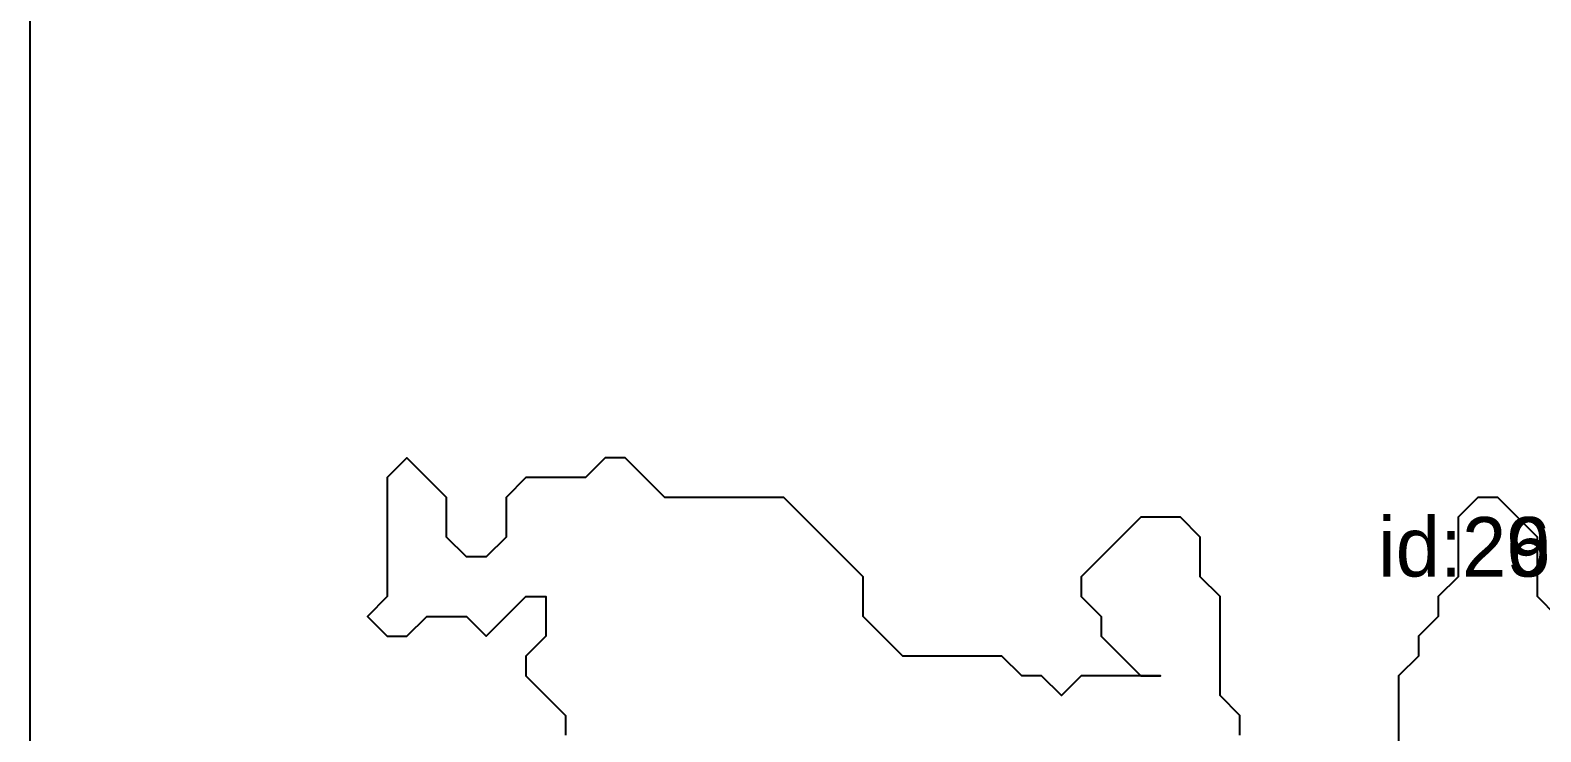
# Model space of a CAD drawing. Header units: metres. Extents: x 0 to 810, y 0 to 745.
# Drawn here: x 0 to 76.2, y 66.2 to 101.6 of the extents above; entities that cross this region are included whole.
import ezdxf

# ---------------------------------------------------------------- set-up
doc = ezdxf.new("R2010")
doc.units = ezdxf.units.M
doc.layers.add('forest', color=7, linetype='Continuous')

msp = doc.modelspace()

# ---------------------------------------------------------------- linework, layer by layer
at = {"layer": 'forest', "color": 128}
for points in [[(0, 52), (0, 111)], [(0, 52), (0, 111)], [(61, 66), (61, 67), (60, 68), (60, 73), (59, 74), (59, 76), (58, 77), (56, 77), (53, 74), (53, 73), (54, 72), (54, 71), (56, 69), (57, 69), (53, 69), (52, 68), (51, 69), (50, 69), (49, 70), (44, 70), (42, 72), (42, 74), (38, 78), (32, 78), (30, 80), (29, 80), (28, 79), (25, 79), (24, 78), (24, 76), (23, 75), (22, 75), (21, 76), (21, 78), (19, 80), (18, 79), (18, 73), (17, 72), (18, 71), (19, 71), (20, 72), (22, 72), (23, 71), (25, 73), (26, 73), (26, 71), (25, 70), (25, 69), (27, 67), (27, 66)], [(61, 66), (61, 67), (60, 68), (60, 73), (59, 74), (59, 76), (58, 77), (56, 77), (53, 74), (53, 73), (54, 72), (54, 71), (56, 69), (57, 69), (53, 69), (52, 68), (51, 69), (50, 69), (49, 70), (44, 70), (42, 72), (42, 74), (38, 78), (32, 78), (30, 80), (29, 80), (28, 79), (25, 79), (24, 78), (24, 76), (23, 75), (22, 75), (21, 76), (21, 78), (19, 80), (18, 79), (18, 73), (17, 72), (18, 71), (19, 71), (20, 72), (22, 72), (23, 71), (25, 73), (26, 73), (26, 71), (25, 70), (25, 69), (27, 67), (27, 66)], [(77, 72), (76, 73), (76, 76), (74, 78), (73, 78), (72, 77), (72, 74), (71, 73), (71, 72), (70, 71), (70, 70), (69, 69), (69, 61), (70, 60), (70, 59), (71, 58), (72, 58), (73, 57), (74, 58), (74, 59), (78, 59)], [(77, 72), (76, 73), (76, 76), (74, 78), (73, 78), (72, 77), (72, 74), (71, 73), (71, 72), (70, 71), (70, 70), (69, 69), (69, 61), (70, 60), (70, 59), (71, 58), (72, 58), (73, 57), (74, 58), (74, 59), (78, 59)]]:
    msp.add_lwpolyline(points, dxfattribs=at)

# ---------------------------------------------------------------- texts
for s in ['id:2676', 'id:2982']:
    msp.add_text(s, height=3, dxfattribs=at).set_placement((67.964, 74.012))

doc.saveas('drawing.dxf')
